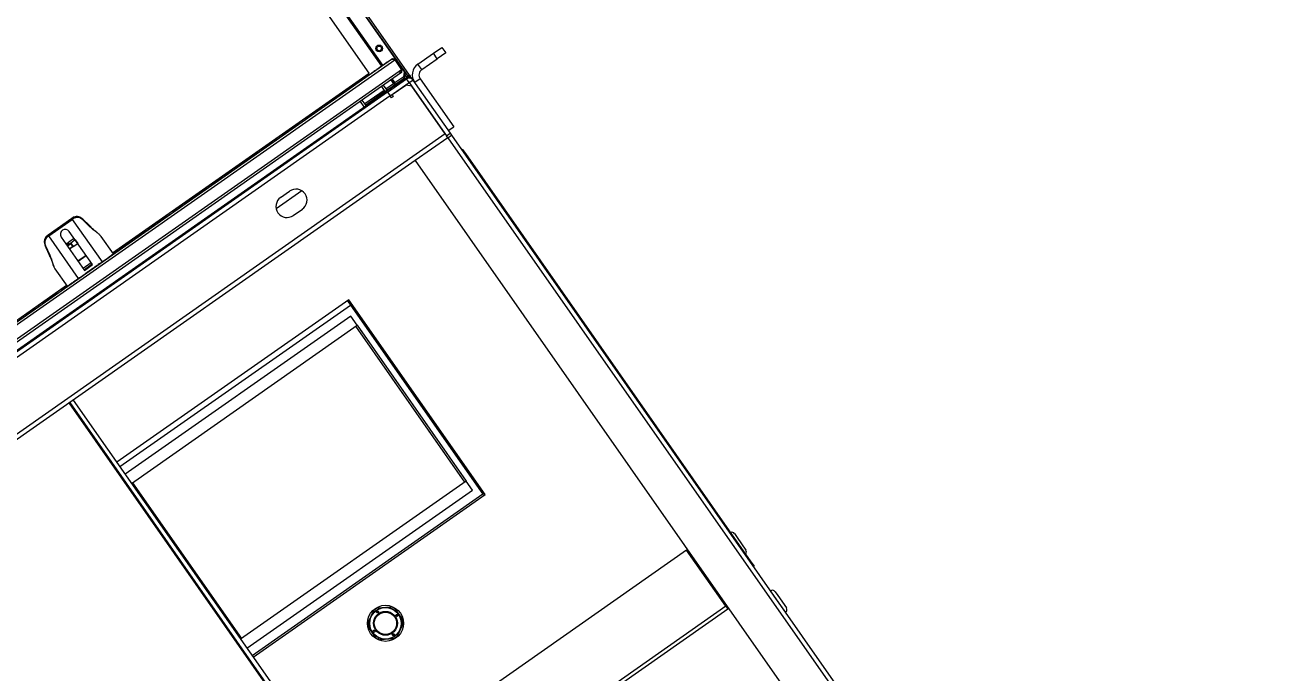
# Model space of a CAD drawing. Header units: millimetres. Extents: x 152904052 to 153933663, y 538271515 to 539240469.
# Drawn here: x 153459268 to 153460393, y 538574947 to 538575533 of the extents above; entities that cross this region are included whole.
import ezdxf

# ---------------------------------------------------------------- set-up
doc = ezdxf.new("R2010")
doc.units = ezdxf.units.MM
doc.layers.add('POWR', color=5, linetype='Continuous')

msp = doc.modelspace()

# ---------------------------------------------------------------- linework, layer by layer
at = {"layer": 'POWR', "color": 7}
for p, q in [((153459614.7, 538575486.9), (153459462.5, 538575704.2)), ((153459616, 538575487.8), (153459463.8, 538575705.1)), ((153459452.3, 538575693.3), (153459590.5, 538575495.9)), ((153459453.3, 538575694.1), (153459591.6, 538575496.6)), ((153459591.7, 538575496.7), (153459453.4, 538575694.2)), ((153459465.5, 538575699), (153459611.5, 538575490.6)), ((153459579.4, 538575489.5), (153459453.6, 538575669.3)), ((153459637.6, 538575507.6), (153459645.3, 538575512.9)), ((153459645.3, 538575512.9), (153459648.7, 538575508)), ((153458706.4, 538574874.2), (153459602.6, 538575501.7)), ((153458707, 538574877.1), (153459599.7, 538575502.2)), ((153459595.6, 538575499.5), (153459595.7, 538575499.4)), ((153459602.6, 538575501.7), (153459608.8, 538575492.7)), ((153459623.6, 538575497.8), (153459637.6, 538575507.6)), ((153459627.1, 538575492.8), (153459623.6, 538575497.8)), ((153459627.1, 538575492.8), (153459641.1, 538575502.6)), ((153459641.1, 538575502.6), (153459637.6, 538575507.6)), ((153459648.7, 538575508), (153459641.1, 538575502.6)), ((153459606.6, 538575491.2), (153458714.9, 538574866.8)), ((153459607.8, 538575489.5), (153458716.1, 538574865.1)), ((153459347.3, 538575327), (153459579.4, 538575489.5)), ((153459588.5, 538575494.5), (153459588.5, 538575494.4)), ((153459590.7, 538575496), (153459590.8, 538575496)), ((153459610.7, 538575486.4), (153459602.8, 538575480.8)), ((153459608.8, 538575492.7), (153459606.6, 538575491.2)), ((153459606.6, 538575491.2), (153459607.8, 538575489.5)), ((153459606.7, 538575491.2), (153459607.8, 538575489.6)), ((153459608.3, 538575489.9), (153459607.2, 538575491.6)), ((153459608.3, 538575489.9), (153459607.8, 538575489.6)), ((153459607.8, 538575489.6), (153459607.8, 538575489.5)), ((153459610.7, 538575486.4), (153459611.5, 538575490.6)), ((153459612.2, 538575489.5), (153459611.5, 538575490.6)), ((153459611.5, 538575485.3), (153459612.2, 538575489.5)), ((153459613.4, 538575485.9), (153459611.9, 538575488)), ((153459611.9, 538575484.9), (153459616, 538575487.8)), ((153459616.7, 538575486.8), (153459613.3, 538575484.4)), ((153459616, 538575487.8), (153459616.7, 538575486.8)), ((153459618, 538575484.9), (153459616.7, 538575486.8)), ((153459566.3, 538575478.9), (153459566.4, 538575478.9)), ((153459568.6, 538575480.5), (153459568.6, 538575480.4)), ((153459572.7, 538575483.4), (153459572.7, 538575483.3)), ((153459590.5, 538575477.5), (153459593.7, 538575473)), ((153459611.9, 538575484.9), (153459591.4, 538575470.6)), ((153459592.2, 538575478.6), (153459595.3, 538575474.1)), ((153459601.6, 538575480), (153459594.6, 538575475.1)), ((153459595.4, 538575474.1), (153459608.9, 538575483.5)), ((153459596.2, 538575472.4), (153459613.3, 538575484.4)), ((153459598.5, 538575469.2), (153459615.6, 538575481.2)), ((153459599.2, 538575483.5), (153459601.6, 538575480)), ((153459600.2, 538575484.3), (153459602.7, 538575480.8)), ((153459600.2, 538575470.2), (153459612.5, 538575478.8)), ((153459602.8, 538575480.8), (153459600.3, 538575484.3)), ((153459601.6, 538575480), (153459602.7, 538575480.8)), ((153459602.7, 538575480.7), (153459601.6, 538575480)), ((153459602.7, 538575480.8), (153459601.7, 538575480.1)), ((153459602.7, 538575480.8), (153459602.8, 538575480.8)), ((153459602.7, 538575480.7), (153459603.4, 538575479.7)), ((153459608.9, 538575483.5), (153459611.5, 538575485.3)), ((153459608.9, 538575483.5), (153459609.2, 538575483)), ((153459612.6, 538575483.9), (153459611.9, 538575484.9)), ((153459618.1, 538575477.8), (153459612.5, 538575478.8)), ((153459615.6, 538575481.2), (153459613.3, 538575484.4)), ((153459614.1, 538575484.9), (153459614, 538575484.9)), ((153459615.4, 538575485.8), (153459614.1, 538575484.9)), ((153459615.1, 538575485.4), (153459614.5, 538575485)), ((153459615.1, 538575485.4), (153459615.5, 538575485.7)), ((153459615.2, 538575485.2), (153459615.1, 538575485.4)), ((153459615.5, 538575485.7), (153459615.4, 538575485.9)), ((153459615.7, 538575481.1), (153459619, 538575483.4)), ((153459615.7, 538575481.1), (153459649.5, 538575432.9)), ((153459617.6, 538575484.7), (153459618, 538575484.9)), ((153459618, 538575484.9), (153459619, 538575483.4)), ((153459648.3, 538575434.6), (153459618.1, 538575477.8)), ((153459619, 538575483.4), (153459652.8, 538575435.2)), ((153459625.6, 538575484.5), (153459620.7, 538575481.1)), ((153459625.6, 538575484.5), (153459656, 538575441.1)), ((153459596.2, 538575472.4), (153457835, 538574239.3)), ((153459598.5, 538575469.1), (153457837.4, 538574235.9)), ((153458741.5, 538574875.5), (153459591.4, 538575470.6)), ((153459547.6, 538575465.9), (153459547.7, 538575465.8)), ((153459548.7, 538575466.6), (153459548.8, 538575466.5)), ((153459549.8, 538575467.3), (153459549.8, 538575467.3)), ((153459552.3, 538575469.1), (153459552.3, 538575469)), ((153459575, 538575459.1), (153459571.5, 538575464.1)), ((153459576.7, 538575460.2), (153459573.1, 538575465.3)), ((153459593, 538575474), (153459575.6, 538575461.8)), ((153459593.7, 538575472.9), (153459576.3, 538575460.7)), ((153459591.4, 538575470.6), (153459592.1, 538575469.6)), ((153459593.7, 538575473), (153459595.3, 538575474.1)), ((153459595.4, 538575474.1), (153459595.8, 538575473.6)), ((153459596.2, 538575472.4), (153459598.5, 538575469.2)), ((153459598.5, 538575469.2), (153459598.5, 538575469.1)), ((153459599.7, 538575467.4), (153459598.5, 538575469.1)), ((153459601.3, 538575468.6), (153459599.7, 538575467.4)), ((153459600.2, 538575470.2), (153459601.3, 538575468.6)), ((153459531.4, 538575454.5), (153459531.4, 538575454.4)), ((153459536.1, 538575457.8), (153459536.1, 538575457.7)), ((153459541.6, 538575461.6), (153459541.6, 538575461.5)), ((153459513, 538575441.6), (153459513.1, 538575441.5)), ((153459516.1, 538575443.8), (153459516.1, 538575443.7)), ((153459521.7, 538575447.7), (153459521.7, 538575447.6)), ((153459523.7, 538575449.1), (153459523.8, 538575449)), ((153459648.3, 538575434.6), (153457852.7, 538574177.3)), ((153459504.8, 538575435.9), (153459504.9, 538575435.8)), ((153459507.9, 538575438), (153459507.9, 538575437.9)), ((153459508.6, 538575438.6), (153459508.2, 538575438.3)), ((153459508.9, 538575438.8), (153459509, 538575438.7)), ((153459510, 538575439.5), (153459510, 538575439.4)), ((153459650.6, 538575431.2), (153459621.2, 538575410.6)), ((153459649.5, 538575432.9), (153459652.8, 538575435.2)), ((153459650.7, 538575431.2), (153459649.5, 538575432.9)), ((153459650.6, 538575431.2), (153459653.9, 538575433.5)), ((153459650.6, 538575431.2), (153460120.9, 538574759.5)), ((153459651.1, 538575437.6), (153459656, 538575441.1)), ((153459652.8, 538575435.2), (153459653.9, 538575433.5)), ((153459653.9, 538575433.5), (153460124.3, 538574761.8)), ((153459481.7, 538575419.7), (153459481.8, 538575419.6)), ((153459484.8, 538575421.8), (153459484.8, 538575421.8)), ((153459486.6, 538575423.1), (153459486.6, 538575423)), ((153459488.9, 538575424.7), (153459488.9, 538575424.6)), ((153459493, 538575427.6), (153459493, 538575427.5)), ((153459663.1, 538575420.5), (153459663.6, 538575420.9)), ((153459663.6, 538575420.9), (153459666.5, 538575416.8)), ((153459621.2, 538575410.6), (153458772, 538574816)), ((153459465, 538575408), (153459465.1, 538575407.9)), ((153459469.1, 538575410.9), (153459469.2, 538575410.8)), ((153459469.7, 538575411.3), (153459469.4, 538575411.1)), ((153459479.3, 538575418), (153459478, 538575417.1)), ((153459478, 538575417.1), (153459478, 538575417)), ((153459479.3, 538575418), (153459479.3, 538575417.9)), ((153459621.2, 538575410.6), (153460091.5, 538574738.9)), ((153459666.5, 538575416.8), (153459665.9, 538575416.4)), ((153459666.5, 538575416.8), (153459925, 538575047.7)), ((153459448.9, 538575396.7), (153459449, 538575396.7)), ((153459450, 538575397.5), (153459450, 538575397.4)), ((153459453, 538575399.6), (153459453.1, 538575399.5)), ((153459454.5, 538575400.7), (153459454.6, 538575400.6)), ((153459456.1, 538575401.7), (153459456.1, 538575401.7)), ((153459456.9, 538575402.3), (153459456.2, 538575401.8)), ((153459456.9, 538575402.3), (153459457, 538575402.3)), ((153459457.3, 538575402.6), (153459457.4, 538575402.5)), ((153459460.4, 538575404.8), (153459459.1, 538575403.9)), ((153459459.1, 538575403.9), (153459459.2, 538575403.8)), ((153459460.4, 538575404.8), (153459460.5, 538575404.7)), ((153459462.3, 538575406.1), (153459460.7, 538575405)), ((153459460.7, 538575405), (153459460.7, 538575404.9)), ((153459462, 538575405.9), (153459462.1, 538575405.8)), ((153459433.5, 538575385.9), (153459433.5, 538575385.8)), ((153459436.5, 538575388.1), (153459436.6, 538575388)), ((153459436.8, 538575388.3), (153459441.6, 538575391.6)), ((153459441.8, 538575391.7), (153459441.8, 538575391.7)), ((153459443.3, 538575392.8), (153459443.4, 538575392.7)), ((153459444.8, 538575393.9), (153459444.9, 538575393.8)), ((153459447.9, 538575396), (153459447.9, 538575395.9)), ((153459416.3, 538575373.9), (153459422.1, 538575377.9)), ((153459422.2, 538575378), (153459422.3, 538575378)), ((153459425.3, 538575380.2), (153459425.3, 538575380.1)), ((153459428.3, 538575382.3), (153459428.4, 538575382.2)), ((153459429.4, 538575383.1), (153459429.4, 538575383)), ((153459518.5, 538575383.2), (153459495.3, 538575366.9)), ((153459499.3, 538575377.2), (153459507.5, 538575382.9)), ((153459396.9, 538575360.3), (153459401.7, 538575363.7)), ((153459404, 538575365.3), (153459404, 538575365.2)), ((153459404.9, 538575365.9), (153459405, 538575365.8)), ((153459409, 538575368.8), (153459409.1, 538575368.7)), ((153459416.1, 538575373.8), (153459416.2, 538575373.7)), ((153459510.8, 538575360.8), (153459519, 538575366.5)), ((153459310.3, 538575358.1), (153459289, 538575343.2)), ((153459289.5, 538575342.4), (153459310.8, 538575357.3)), ((153459312, 538575359.3), (153459310.3, 538575358.1)), ((153459310.3, 538575358.1), (153459310.8, 538575357.3)), ((153459312.7, 538575358.6), (153459310.8, 538575357.3)), ((153459310.8, 538575357.3), (153459337.7, 538575318.9)), ((153459326.8, 538575350.6), (153459320.2, 538575357)), ((153459326.9, 538575350.9), (153459320.4, 538575357.4)), ((153459321.8, 538575356.1), (153459321.2, 538575356.6)), ((153459324.7, 538575353.4), (153459321.8, 538575356.1)), ((153459328, 538575350.2), (153459324.7, 538575353.4)), ((153459386.1, 538575352.8), (153459386.2, 538575352.7)), ((153459387.4, 538575353.6), (153459387.4, 538575353.6)), ((153459388.4, 538575354.4), (153459388.5, 538575354.3)), ((153459389.5, 538575355.1), (153459389.5, 538575355)), ((153459390.7, 538575356), (153459390.8, 538575355.9)), ((153459396.7, 538575360.2), (153459396.8, 538575360.1)), ((153459289, 538575343.2), (153459287.3, 538575342)), ((153459289.5, 538575342.4), (153459287.7, 538575341.1)), ((153459289, 538575343.2), (153459289.5, 538575342.4)), ((153459316.4, 538575304), (153459289.5, 538575342.4)), ((153459300.7, 538575341.3), (153459321.7, 538575311.2)), ((153459329.1, 538575316.4), (153459308.1, 538575346.4)), ((153459335.6, 538575343.2), (153459336.7, 538575342.1)), ((153459348, 538575326.1), (153459336.8, 538575341.9)), ((153459368.5, 538575340.4), (153459368.6, 538575340.3)), ((153459368.7, 538575340.5), (153459368.7, 538575340.5)), ((153459369.7, 538575341.3), (153459368.9, 538575340.7)), ((153459372.8, 538575343.4), (153459372.8, 538575343.3)), ((153459375.8, 538575345.5), (153459375.9, 538575345.5)), ((153459376.9, 538575346.3), (153459376.9, 538575346.2)), ((153459377, 538575346.4), (153459382.3, 538575350.1)), ((153459382.5, 538575350.2), (153459382.5, 538575350.1)), ((153459286.2, 538575333.4), (153459290.1, 538575325.1)), ((153459286.6, 538575333.5), (153459290.4, 538575325.1)), ((153459286.7, 538575332.3), (153459286.9, 538575331.7)), ((153459286.9, 538575331.7), (153459288.5, 538575328)), ((153459307.6, 538575335.8), (153459305.5, 538575334.4)), ((153459305.8, 538575334), (153459307.4, 538575335.2)), ((153459305.8, 538575333.9), (153459307.5, 538575335.1)), ((153459306.2, 538575333.4), (153459309.3, 538575335.6)), ((153459309.4, 538575335.1), (153459306.5, 538575333)), ((153459307.5, 538575335.1), (153459307.4, 538575335.2)), ((153459307.6, 538575335.7), (153459307.6, 538575335.8)), ((153459308, 538575330.8), (153459311, 538575332.9)), ((153459311.4, 538575332.6), (153459308.3, 538575330.4)), ((153459313.5, 538575338.7), (153459309.4, 538575335.8)), ((153459309.4, 538575335.8), (153459311.6, 538575332.7)), ((153459309.4, 538575335.1), (153459311, 538575332.9)), ((153459311.4, 538575332.6), (153459311.6, 538575332.7)), ((153459311.6, 538575332.7), (153459315.7, 538575335.5)), ((153459313.5, 538575338.7), (153459315.7, 538575335.5)), ((153459315.7, 538575335.5), (153459315.7, 538575335.6)), ((153459352.2, 538575329), (153459352.2, 538575328.9)), ((153459353.9, 538575330.2), (153459354, 538575330.1)), ((153459357.1, 538575332.5), (153459361.4, 538575335.4)), ((153459361.5, 538575335.5), (153459361.6, 538575335.5)), ((153459364.6, 538575337.7), (153459364.6, 538575337.6)), ((153459366.4, 538575338.9), (153459366.4, 538575338.9)), ((153459367.4, 538575339.7), (153459367.5, 538575339.6)), ((153459288.5, 538575328), (153459290.4, 538575323.8)), ((153459315.8, 538575319.7), (153459323.2, 538575324.9)), ((153459323.4, 538575324.5), (153459316.1, 538575319.3)), ((153459328, 538575317.9), (153459320.6, 538575312.8)), ((153459336.9, 538575318.3), (153459337, 538575318.2)), ((153459337, 538575318.4), (153459342.6, 538575322.3)), ((153459345.7, 538575324.5), (153459345.8, 538575324.4)), ((153459347.6, 538575325.8), (153459347.7, 538575325.7)), ((153459349.9, 538575327.4), (153459350, 538575327.3)), ((153459295.1, 538575312.7), (153459306.2, 538575296.8)), ((153459317.3, 538575304.6), (153459322.5, 538575308.2)), ((153459328.9, 538575316.7), (153459321.5, 538575311.5)), ((153459321.7, 538575311.2), (153459329.1, 538575316.4)), ((153459322.6, 538575308.3), (153459322.7, 538575308.2)), ((153459327.5, 538575311.7), (153459327.5, 538575311.6)), ((153459329.8, 538575313.3), (153459329.8, 538575313.2)), ((153459332, 538575314.9), (153459332.1, 538575314.8)), ((153459333.9, 538575316.2), (153459333.9, 538575316.1)), ((153459243.8, 538575254.5), (153459305.5, 538575297.7)), ((153459304, 538575295.3), (153459304.1, 538575295.2)), ((153459305.1, 538575296), (153459305.2, 538575296)), ((153459306.1, 538575296.7), (153459306.1, 538575296.6)), ((153459307.8, 538575297.9), (153459307.8, 538575297.8)), ((153459310.1, 538575299.5), (153459310.1, 538575299.4)), ((153459312.3, 538575301.1), (153459312.4, 538575301)), ((153459314, 538575302.3), (153459314.1, 538575302.2)), ((153459315, 538575303), (153459315, 538575302.9)), ((153459289.1, 538575284.8), (153459289.2, 538575284.8)), ((153459290.2, 538575285.6), (153459290.2, 538575285.5)), ((153459291.2, 538575286.3), (153459291.3, 538575286.2)), ((153459292.4, 538575287.2), (153459292.5, 538575287.1)), ((153459294.1, 538575288.4), (153459294.2, 538575288.3)), ((153459295.1, 538575289), (153459295.2, 538575289)), ((153459296.2, 538575289.8), (153459296.3, 538575289.7)), ((153459300.6, 538575292.9), (153459302.6, 538575294.3)), ((153459300.6, 538575292.9), (153459300.6, 538575292.8)), ((153459302.9, 538575294.5), (153459303, 538575294.4)), ((153459561, 538575284.6), (153459351.1, 538575137.7)), ((153459684.3, 538575108.5), (153459561, 538575284.6)), ((153459277.4, 538575276.7), (153459277.5, 538575276.6)), ((153459284.1, 538575281.3), (153459284.2, 538575281.3)), ((153459285.2, 538575282.1), (153459285.3, 538575282)), ((153459353.9, 538575133.7), (153459562.6, 538575279.8)), ((153459559.8, 538575283.8), (153459562.6, 538575279.8)), ((153459563.7, 538575280.6), (153459562.6, 538575279.8)), ((153459562.6, 538575279.8), (153459682.3, 538575108.8)), ((153459270.3, 538575271.7), (153459270.3, 538575271.6)), ((153459562.9, 538575269.8), (153459358.7, 538575126.8)), ((153459364.5, 538575118.6), (153459568.6, 538575261.6)), ((153459568.6, 538575261.6), (153459562.9, 538575269.8)), ((153459568.6, 538575261.6), (153459667.3, 538575120.7)), ((153459666, 538575119.8), (153459567.3, 538575260.7)), ((153459311.7, 538575193.9), (153459558.2, 538574842)), ((153459554.5, 538574839.4), (153459308.1, 538575191.3)), ((153459308.5, 538575191.6), (153459554.9, 538574839.7)), ((153459365.2, 538575119.1), (153459463.8, 538574978.2)), ((153459667.3, 538575120.7), (153459463.1, 538574977.8)), ((153459673, 538575112.5), (153459667.3, 538575120.7)), ((153459468.8, 538574969.6), (153459673, 538575112.5)), ((153459682.3, 538575108.8), (153459473.7, 538574962.7)), ((153459474.5, 538574961.5), (153459684.3, 538575108.5)), ((153459683.5, 538575109.6), (153459682.3, 538575108.8)), ((153459683.1, 538575107.7), (153459682.3, 538575108.8)), ((153459910.1, 538575073.1), (153459912.5, 538575069.6)), ((153459912.5, 538575069.6), (153459920.4, 538575058.3)), ((153459866.8, 538575058.1), (153459022.2, 538574466.8)), ((153459866.8, 538575058.1), (153459867.6, 538575058.7)), ((153459902.3, 538575007.4), (153459866.8, 538575058.1)), ((153459924.4, 538575047.3), (153459925, 538575047.7)), ((153459925, 538575047.7), (153459927.8, 538575043.6)), ((153459927.8, 538575043.6), (153459927.3, 538575043.2)), ((153459927.3, 538575043.2), (153459927.8, 538575043.6)), ((153459927.8, 538575043.6), (153459927.8, 538575043.6)), ((153459942.6, 538575021.4), (153459942.6, 538575021.3)), ((153459945.9, 538575016.7), (153459942.6, 538575021.4)), ((153459956.4, 538575001.7), (153459945.9, 538575016.7)), ((153459946.8, 538575020.6), (153459949.2, 538575017.1)), ((153459949.2, 538575017.1), (153459957.1, 538575005.9)), ((153459902.3, 538575007.4), (153459057.7, 538574416.1)), ((153459904, 538575004.9), (153459059.5, 538574413.5)), ((153459578.5, 538574992.8), (153459583.7, 538575003.6)), ((153459587.1, 538575006), (153459599, 538575006.9)), ((153459602.7, 538575005.2), (153459609.5, 538574995.3)), ((153459903.1, 538575008), (153459902.3, 538575007.4)), ((153459903.1, 538575007.9), (153459902.3, 538575007.3)), ((153459902.3, 538575007.4), (153459904, 538575004.9)), ((153459904.9, 538575005.4), (153459904, 538575004.9)), ((153459956.3, 538575001.7), (153459956.4, 538575001.7)), ((153459585.6, 538574978.9), (153459578.9, 538574988.7)), ((153459609.8, 538574991.2), (153459604.7, 538574980.4)), ((153459601.3, 538574978), (153459589.4, 538574977.1))]:
    msp.add_line(p, q, dxfattribs=at)
at = {"layer": 'POWR', "color": 7, "flags": 128}
for points in [[(153459593.7, 538575473), (153459593.9, 538575472.7), (153459594.2, 538575472.5)], [(153459320.2, 538575357), (153459320.3, 538575357.2), (153459320.4, 538575357.3), (153459320.4, 538575357.4), (153459320.4, 538575357.4)], [(153459324.5, 538575353.3), (153459324.6, 538575353.4), (153459324.7, 538575353.4), (153459324.7, 538575353.4)], [(153459328, 538575350.2), (153459327.9, 538575350.2), (153459327.8, 538575350.2), (153459327.7, 538575350.1)], [(153459286.2, 538575333.4), (153459286.2, 538575333.4), (153459286.2, 538575333.4), (153459286.4, 538575333.4), (153459286.6, 538575333.5)], [(153459288.5, 538575328), (153459288.5, 538575328), (153459288.5, 538575328.1), (153459288.6, 538575328.2)], [(153459290.4, 538575323.8), (153459290.4, 538575323.9), (153459290.4, 538575324), (153459290.5, 538575324.1)]]:
    msp.add_lwpolyline(points, dxfattribs=at)
at = {"layer": 'POWR', "color": 7}
for centre, radius in [((153459588.5, 538575512), 3), ((153459588.5, 538575512), 2.1), ((153459594.2, 538574992), 16.3), ((153459594.2, 538574992), 14.5), ((153459594.2, 538574992), 14.2), ((153459594.2, 538574992), 10.8), ((153459594.2, 538574992), 10.1)]:
    msp.add_circle(centre, radius, dxfattribs=at)
for centre, radius, start, end in [((153459600.9, 538575500.4), 2.1, 35, 125), ((153459630.5, 538575487.9), 12, 125, 215), ((153459607.2, 538575491.6), 2, 305, 35), ((153459630.5, 538575487.9), 6, 125, 215), ((153459615.7, 538575481.1), 4.1, 35, 125), ((153459616.3, 538575483.7), 2.1, 35, 125), ((153459615.7, 538575481.1), 0.1, 35, 125), ((153459595.4, 538575474.2), 0.1, 215, 305), ((153459505.1, 538575369), 10, 125, 305), ((153459513.2, 538575374.7), 10, 305, 125), ((153459312.5, 538575358.5), 1, 108.7393, 125), ((153459311.3, 538575357.9), 1.54, 25.9671, 64.48), ((153459287.8, 538575341.2), 1, 125, 141.2293), ((153459288.8, 538575342.2), 1.54, 185.5199, 224.0329), ((153459304.4, 538575343.9), 4.5, 35, 215), ((153459366.7, 538575254.8), 101, 122.4464, 127.5536), ((153459326.6, 538575350.9), 0.324, 307.8124, 0.518), ((153459313.4, 538575334.2), 6.04, 165.1115, 171.1507), ((153459313.5, 538575334.2), 6.04, 165.14, 171.1799), ((153459325.5, 538575326.8), 18.5, 150.6566, 151.4769), ((153459290.2, 538575325.4), 0.323, 249.3924, 302.2319), ((153459907.6, 538575071.3), 3, 35, 112.291), ((153459917.9, 538575056.6), 3, 317.709, 35), ((153459944.3, 538575018.9), 3, 35, 125), ((153459594.2, 538574992), 15.7, 117.0092, 132.1895), ((153459594.2, 538574992), 15.7, 57.0092, 72.1895), ((153459954.6, 538575004.2), 3, 305, 35), ((153459594.2, 538574992), 15.7, 177.0092, 192.1895), ((153459594.2, 538574992), 15.7, 357.0092, 12.1895), ((153459594.2, 538574992), 15.7, 297.0092, 312.1895), ((153459594.2, 538574992), 15.7, 237.0092, 252.1895)]:
    msp.add_arc(centre, radius, start, end, dxfattribs=at)
for points, knots in [([(153459595.6, 538575499.5), (153459595.6, 538575499.4), (153459595.5, 538575499.4), (153459595.1, 538575499.1), (153459594.4, 538575498.6), (153459593.5, 538575498), (153459592.4, 538575497.2), (153459591.6, 538575496.6), (153459591.1, 538575496.3), (153459591, 538575496.2)], [0, 0, 0, 0, 0.198163, 0.364733, 0.510871, 0.650835, 0.799277, 0.967754, 1, 1, 1, 1]), ([(153459585.9, 538575492.7), (153459585.4, 538575492.3), (153459584.3, 538575491.5), (153459582.9, 538575490.5), (153459581.6, 538575489.7), (153459581.4, 538575489.5), (153459581.3, 538575489.4)], [0, 0, 0, 0, 0.195271, 0.450521, 0.738591, 1, 1, 1, 1]), ([(153459588.5, 538575494.5), (153459588, 538575494.1), (153459587.1, 538575493.5), (153459586.5, 538575493), (153459586.2, 538575492.9), (153459586.2, 538575492.9), (153459586.2, 538575492.9)], [0, 0, 0, 0, 0.395312, 0.794296, 0.975528, 1, 1, 1, 1]), ([(153459590.7, 538575496), (153459590.7, 538575496), (153459590.7, 538575496), (153459590.6, 538575495.9), (153459590.4, 538575495.8), (153459590.1, 538575495.6), (153459589.7, 538575495.3), (153459589.3, 538575495.1), (153459588.9, 538575494.7), (153459588.6, 538575494.6), (153459588.5, 538575494.5)], [0, 0, 0, 0, 0.142267, 0.262446, 0.36816, 0.4692, 0.575829, 0.696408, 0.836596, 1, 1, 1, 1]), ([(153459564.2, 538575477.5), (153459564, 538575477.3), (153459563, 538575476.6), (153459562.1, 538575476), (153459561.4, 538575475.5), (153459561.5, 538575475.6), (153459561.5, 538575475.6)], [0, 0, 0, 0, 0.1409196, 0.5972503, 0.9173053, 1, 1, 1, 1]), ([(153459566, 538575478.7), (153459565.9, 538575478.7), (153459565.4, 538575478.3), (153459564.9, 538575477.9), (153459564.5, 538575477.6), (153459564.5, 538575477.7), (153459564.5, 538575477.7)], [0, 0, 0, 0, 0.125614, 0.598012, 0.928711, 1, 1, 1, 1]), ([(153459568.6, 538575480.5), (153459568.2, 538575480.3), (153459567.5, 538575479.8), (153459566.9, 538575479.3), (153459566.4, 538575479), (153459566.3, 538575479), (153459566.3, 538575478.9)], [0, 0, 0, 0, 0.2804326, 0.5725311, 0.7949866, 1, 1, 1, 1]), ([(153459570.9, 538575482.1), (153459570.8, 538575482.1), (153459570.8, 538575482.1), (153459570.7, 538575482), (153459570.5, 538575481.9), (153459570.2, 538575481.6), (153459569.7, 538575481.3), (153459569.1, 538575480.9), (153459568.8, 538575480.7), (153459568.6, 538575480.5)], [0, 0, 0, 0, 0.14279, 0.266012, 0.376154, 0.481211, 0.627493, 0.79667, 1, 1, 1, 1]), ([(153459572.7, 538575483.4), (153459572.7, 538575483.4), (153459572.6, 538575483.4), (153459572.4, 538575483.2), (153459572, 538575482.9), (153459571.6, 538575482.6), (153459571.3, 538575482.4), (153459571.1, 538575482.3)], [0, 0, 0, 0, 0.2642788, 0.4919678, 0.6953045, 0.8893466, 1, 1, 1, 1]), ([(153459575.7, 538575485.5), (153459575.7, 538575485.5), (153459575.7, 538575485.5), (153459575.2, 538575485.2), (153459574.6, 538575484.7), (153459573.8, 538575484.2), (153459573.2, 538575483.8), (153459573, 538575483.6)], [0, 0, 0, 0, 0.261269, 0.485741, 0.685909, 0.877091, 1, 1, 1, 1]), ([(153459544.8, 538575463.9), (153459544.8, 538575463.9), (153459544.1, 538575463.4), (153459543.1, 538575462.7), (153459541.8, 538575461.8), (153459541.6, 538575461.7), (153459541.6, 538575461.6)], [0, 0, 0, 0, 0.0193487, 0.3223637, 0.6710767, 1, 1, 1, 1]), ([(153459547.4, 538575465.7), (153459547.3, 538575465.6), (153459546.7, 538575465.2), (153459546, 538575464.7), (153459545.3, 538575464.2), (153459545.2, 538575464.1), (153459545.1, 538575464.1)], [0, 0, 0, 0, 0.0473708, 0.4293041, 0.7233775, 1, 1, 1, 1]), ([(153459548.7, 538575466.6), (153459548.5, 538575466.5), (153459548.2, 538575466.3), (153459547.9, 538575466), (153459547.7, 538575465.9), (153459547.7, 538575465.9), (153459547.6, 538575465.9)], [0, 0, 0, 0, 0.2778, 0.567517, 0.790602, 1, 1, 1, 1]), ([(153459549.8, 538575467.3), (153459549.7, 538575467.3), (153459549.7, 538575467.3), (153459549.7, 538575467.3), (153459549.6, 538575467.2), (153459549.4, 538575467.1), (153459549.2, 538575467), (153459549, 538575466.8), (153459548.8, 538575466.7), (153459548.7, 538575466.6)], [0, 0, 0, 0, 0.14249, 0.268012, 0.381964, 0.490735, 0.639072, 0.805077, 1, 1, 1, 1]), ([(153459552.3, 538575469.1), (153459552.3, 538575469.1), (153459552.2, 538575469.1), (153459552, 538575468.9), (153459551.7, 538575468.7), (153459551.2, 538575468.3), (153459550.6, 538575467.9), (153459550.1, 538575467.6), (153459550, 538575467.5)], [0, 0, 0, 0, 0.191942, 0.360705, 0.513772, 0.659957, 0.859685, 1, 1, 1, 1]), ([(153459555.8, 538575471.6), (153459555.8, 538575471.6), (153459555.8, 538575471.6), (153459555.3, 538575471.3), (153459554.7, 538575470.8), (153459553.7, 538575470.1), (153459553, 538575469.6), (153459552.6, 538575469.3)], [0, 0, 0, 0, 0.233353, 0.437861, 0.623014, 0.799953, 1, 1, 1, 1]), ([(153459531.4, 538575454.5), (153459530.6, 538575454), (153459529.2, 538575452.9), (153459527.8, 538575451.9), (153459526.8, 538575451.3), (153459526.7, 538575451.2), (153459526.6, 538575451.2)], [0, 0, 0, 0, 0.276587, 0.563675, 0.786644, 1, 1, 1, 1]), ([(153459536.1, 538575457.8), (153459536, 538575457.7), (153459536, 538575457.7), (153459535.3, 538575457.3), (153459534.4, 538575456.6), (153459533.4, 538575455.9), (153459532.4, 538575455.2), (153459531.7, 538575454.7), (153459531.4, 538575454.5)], [0, 0, 0, 0, 0.205878, 0.382776, 0.548451, 0.683566, 0.831821, 1, 1, 1, 1]), ([(153459513, 538575441.6), (153459513, 538575441.6), (153459512.9, 538575441.6), (153459512.4, 538575441.2), (153459511.5, 538575440.6), (153459510.7, 538575440), (153459510.3, 538575439.7), (153459510.3, 538575439.7)], [0, 0, 0, 0, 0.264183, 0.497383, 0.717279, 0.984135, 1, 1, 1, 1]), ([(153459516.1, 538575443.8), (153459516, 538575443.7), (153459515.9, 538575443.6), (153459514.9, 538575443), (153459514, 538575442.3), (153459513.4, 538575441.9), (153459513.3, 538575441.8)], [0, 0, 0, 0, 0.3575979, 0.6723745, 0.9692397, 1, 1, 1, 1]), ([(153459523.4, 538575448.9), (153459523.4, 538575448.9), (153459522.8, 538575448.4), (153459522, 538575447.9), (153459521.8, 538575447.7), (153459521.7, 538575447.7)], [0, 0, 0, 0, 0.037294, 0.528122, 1, 1, 1, 1]), ([(153459526.4, 538575451), (153459525.8, 538575450.6), (153459524.8, 538575449.9), (153459523.9, 538575449.3), (153459523.8, 538575449.2), (153459523.7, 538575449.1)], [0, 0, 0, 0, 0.376407, 0.694585, 1, 1, 1, 1]), ([(153459504.5, 538575435.7), (153459504.1, 538575435.4), (153459503.1, 538575434.7), (153459502.1, 538575433.9), (153459501.9, 538575433.8), (153459501.8, 538575433.7)], [0, 0, 0, 0, 0.239742, 0.623865, 1, 1, 1, 1]), ([(153459507.6, 538575437.8), (153459507.4, 538575437.7), (153459506.7, 538575437.2), (153459505.8, 538575436.6), (153459505, 538575436), (153459504.9, 538575435.9), (153459504.8, 538575435.9)], [0, 0, 0, 0, 0.083821, 0.442782, 0.724634, 1, 1, 1, 1]), ([(153459508.9, 538575438.8), (153459508.8, 538575438.6), (153459508.4, 538575438.4), (153459508.1, 538575438.2), (153459507.9, 538575438), (153459507.9, 538575438), (153459507.9, 538575438)], [0, 0, 0, 0, 0.274541, 0.558919, 0.782286, 1, 1, 1, 1]), ([(153459510, 538575439.5), (153459510, 538575439.5), (153459510, 538575439.5), (153459509.8, 538575439.4), (153459509.6, 538575439.2), (153459509.3, 538575439), (153459509, 538575438.8), (153459508.9, 538575438.8)], [0, 0, 0, 0, 0.205056, 0.386573, 0.557737, 0.76489, 1, 1, 1, 1]), ([(153459484.5, 538575421.6), (153459484.1, 538575421.4), (153459483.1, 538575420.7), (153459482, 538575419.9), (153459481.8, 538575419.8), (153459481.7, 538575419.7)], [0, 0, 0, 0, 0.236609, 0.618795, 1, 1, 1, 1]), ([(153459486.3, 538575422.9), (153459486.1, 538575422.8), (153459485.5, 538575422.4), (153459484.9, 538575421.9), (153459484.8, 538575421.9), (153459484.8, 538575421.8)], [0, 0, 0, 0, 0.213568, 0.607724, 1, 1, 1, 1]), ([(153459488.9, 538575424.7), (153459488.5, 538575424.5), (153459487.8, 538575424), (153459487.1, 538575423.5), (153459486.7, 538575423.2), (153459486.6, 538575423.1), (153459486.6, 538575423.1)], [0, 0, 0, 0, 0.274116, 0.555562, 0.778491, 1, 1, 1, 1]), ([(153459491.1, 538575426.3), (153459491.1, 538575426.3), (153459491.1, 538575426.3), (153459490.8, 538575426), (153459490.3, 538575425.7), (153459489.6, 538575425.2), (153459489.1, 538575424.9), (153459488.9, 538575424.7)], [0, 0, 0, 0, 0.203577, 0.387406, 0.562013, 0.770387, 1, 1, 1, 1]), ([(153459493, 538575427.6), (153459492.9, 538575427.6), (153459492.9, 538575427.5), (153459492.3, 538575427.1), (153459491.8, 538575426.8), (153459491.4, 538575426.5), (153459491.4, 538575426.5)], [0, 0, 0, 0, 0.355941, 0.676956, 0.981878, 1, 1, 1, 1]), ([(153459496, 538575429.7), (153459495.9, 538575429.7), (153459495.8, 538575429.6), (153459494.9, 538575428.9), (153459494, 538575428.3), (153459493.3, 538575427.8), (153459493.2, 538575427.8)], [0, 0, 0, 0, 0.35197, 0.6686, 0.969368, 1, 1, 1, 1]), ([(153459464.8, 538575407.8), (153459464.4, 538575407.6), (153459463.4, 538575406.8), (153459462.3, 538575406.1), (153459462.1, 538575406), (153459462, 538575405.9)], [0, 0, 0, 0, 0.233804, 0.614092, 1, 1, 1, 1]), ([(153459469.1, 538575410.9), (153459468.5, 538575410.5), (153459467.3, 538575409.6), (153459466, 538575408.7), (153459465.2, 538575408.1), (153459465.1, 538575408.1), (153459465, 538575408)], [0, 0, 0, 0, 0.274466, 0.552901, 0.775045, 1, 1, 1, 1]), ([(153459473.2, 538575413.8), (153459473.2, 538575413.7), (153459473.2, 538575413.7), (153459472.6, 538575413.3), (153459471.8, 538575412.7), (153459470.5, 538575411.9), (153459469.6, 538575411.2), (153459469.1, 538575410.9)], [0, 0, 0, 0, 0.201801, 0.387279, 0.564791, 0.774614, 1, 1, 1, 1]), ([(153459476.3, 538575415.9), (153459476.2, 538575415.9), (153459476.1, 538575415.8), (153459475.2, 538575415.1), (153459474.2, 538575414.5), (153459473.6, 538575414), (153459473.5, 538575414)], [0, 0, 0, 0, 0.34686, 0.664927, 0.969313, 1, 1, 1, 1]), ([(153459478, 538575417.1), (153459477.8, 538575417), (153459477.5, 538575416.8), (153459477, 538575416.4), (153459476.5, 538575416), (153459476.3, 538575415.9), (153459476.1, 538575415.8)], [0, 0, 0, 0, 0.278102, 0.558158, 0.778663, 1, 1, 1, 1]), ([(153459448.9, 538575396.7), (153459448.8, 538575396.6), (153459448.4, 538575396.4), (153459448.1, 538575396.2), (153459447.9, 538575396), (153459447.9, 538575396), (153459447.9, 538575396)], [0, 0, 0, 0, 0.274697, 0.55055, 0.772178, 1, 1, 1, 1]), ([(153459450, 538575397.5), (153459450, 538575397.5), (153459449.9, 538575397.4), (153459449.6, 538575397.2), (153459449.3, 538575397), (153459449, 538575396.8), (153459448.9, 538575396.7)], [0, 0, 0, 0, 0.29369, 0.565991, 0.777987, 1, 1, 1, 1]), ([(153459453, 538575399.6), (153459453, 538575399.6), (153459452.9, 538575399.5), (153459452.4, 538575399.2), (153459451.5, 538575398.6), (153459450.8, 538575398), (153459450.3, 538575397.7), (153459450.3, 538575397.7)], [0, 0, 0, 0, 0.2528436, 0.4893944, 0.7175748, 0.9852967, 1, 1, 1, 1]), ([(153459454.5, 538575400.7), (153459454.5, 538575400.6), (153459454.4, 538575400.6), (153459453.9, 538575400.2), (153459453.4, 538575399.9), (153459453.3, 538575399.8)], [0, 0, 0, 0, 0.460446, 0.890899, 1, 1, 1, 1]), ([(153459456.1, 538575401.7), (153459456, 538575401.7), (153459455.9, 538575401.6), (153459455.3, 538575401.2), (153459454.8, 538575400.9), (153459454.8, 538575400.9)], [0, 0, 0, 0, 0.512682, 0.99148, 1, 1, 1, 1]), ([(153459457.3, 538575402.6), (153459457.2, 538575402.6), (153459457.1, 538575402.5), (153459457, 538575402.4), (153459456.9, 538575402.4), (153459456.9, 538575402.3)], [0, 0, 0, 0, 0.2793225, 0.5592209, 1, 1, 1, 1]), ([(153459459.1, 538575403.9), (153459459, 538575403.8), (153459458.7, 538575403.6), (153459458.1, 538575403.2), (153459457.6, 538575402.9), (153459457.4, 538575402.7), (153459457.3, 538575402.6)], [0, 0, 0, 0, 0.2781024, 0.5581581, 0.7786632, 1, 1, 1, 1]), ([(153459433.5, 538575385.9), (153459433.4, 538575385.9), (153459433.3, 538575385.8), (153459432.1, 538575385), (153459431.2, 538575384.3), (153459430.7, 538575384), (153459430.7, 538575384)], [0, 0, 0, 0, 0.368412, 0.715641, 0.985435, 1, 1, 1, 1]), ([(153459436.5, 538575388.1), (153459436.5, 538575388), (153459436.3, 538575387.9), (153459435.4, 538575387.2), (153459434.5, 538575386.6), (153459433.8, 538575386.2), (153459433.8, 538575386.1)], [0, 0, 0, 0, 0.3375243, 0.657783, 0.9690212, 1, 1, 1, 1]), ([(153459443, 538575392.6), (153459442.7, 538575392.4), (153459441.9, 538575391.9), (153459441.8, 538575391.8), (153459441.8, 538575391.7)], [0, 0, 0, 0, 0.389317, 1, 1, 1, 1]), ([(153459444.5, 538575393.6), (153459444.2, 538575393.4), (153459443.5, 538575392.9), (153459443.4, 538575392.8), (153459443.3, 538575392.8)], [0, 0, 0, 0, 0.463983, 1, 1, 1, 1]), ([(153459447.6, 538575395.8), (153459447.4, 538575395.7), (153459446.7, 538575395.2), (153459445.8, 538575394.5), (153459445, 538575394), (153459444.9, 538575393.9), (153459444.8, 538575393.9)], [0, 0, 0, 0, 0.083906, 0.432245, 0.711919, 1, 1, 1, 1]), ([(153459425, 538575380), (153459424.6, 538575379.7), (153459423.6, 538575379), (153459422.5, 538575378.2), (153459422.3, 538575378.1), (153459422.2, 538575378)], [0, 0, 0, 0, 0.2287359, 0.6051431, 1, 1, 1, 1]), ([(153459428, 538575382.1), (153459427.9, 538575382), (153459427.1, 538575381.5), (153459426.2, 538575380.8), (153459425.4, 538575380.3), (153459425.3, 538575380.2), (153459425.3, 538575380.2)], [0, 0, 0, 0, 0.084425, 0.429681, 0.7083, 1, 1, 1, 1]), ([(153459429.4, 538575383.1), (153459429.2, 538575382.9), (153459428.9, 538575382.7), (153459428.6, 538575382.5), (153459428.4, 538575382.3), (153459428.3, 538575382.3), (153459428.3, 538575382.3)], [0, 0, 0, 0, 0.276042, 0.54912, 0.769614, 1, 1, 1, 1]), ([(153459430.4, 538575383.8), (153459430.4, 538575383.8), (153459430.4, 538575383.8), (153459430.1, 538575383.6), (153459429.7, 538575383.3), (153459429.5, 538575383.1), (153459429.4, 538575383.1)], [0, 0, 0, 0, 0.291578, 0.566821, 0.780385, 1, 1, 1, 1]), ([(153459403.7, 538575365.1), (153459403.4, 538575364.8), (153459402.7, 538575364.4), (153459402, 538575363.9), (153459401.9, 538575363.8), (153459401.9, 538575363.8)], [0, 0, 0, 0, 0.2711005, 0.6389832, 1, 1, 1, 1]), ([(153459404.6, 538575365.7), (153459404.5, 538575365.6), (153459404, 538575365.3), (153459404, 538575365.3), (153459404, 538575365.3)], [0, 0, 0, 0, 0.269927, 1, 1, 1, 1]), ([(153459409, 538575368.8), (153459408.4, 538575368.4), (153459407.2, 538575367.5), (153459405.8, 538575366.6), (153459405, 538575366), (153459404.9, 538575365.9), (153459404.9, 538575365.9)], [0, 0, 0, 0, 0.27835, 0.548508, 0.767344, 1, 1, 1, 1]), ([(153459413.1, 538575371.7), (153459413, 538575371.6), (153459412.9, 538575371.5), (153459411.8, 538575370.7), (153459410.4, 538575369.8), (153459409.5, 538575369.1), (153459409, 538575368.8)], [0, 0, 0, 0, 0.289382, 0.566747, 0.781866, 1, 1, 1, 1]), ([(153459414, 538575372.3), (153459414, 538575372.3), (153459414, 538575372.3), (153459413.4, 538575371.9), (153459413.4, 538575371.9)], [0, 0, 0, 0, 0.900928, 1, 1, 1, 1]), ([(153459416.1, 538575373.8), (153459416.1, 538575373.7), (153459415.9, 538575373.6), (153459415.2, 538575373.1), (153459414.5, 538575372.7), (153459414.3, 538575372.5)], [0, 0, 0, 0, 0.418774, 0.822133, 1, 1, 1, 1]), ([(153459320.4, 538575357.4), (153459319.8, 538575357.9), (153459318.7, 538575358.8), (153459316.7, 538575359.7), (153459314.4, 538575360), (153459312.9, 538575359.6), (153459312.2, 538575359.4)], [0, 0, 0, 0, 0.244116, 0.493697, 0.74711, 1, 1, 1, 1]), ([(153459312.2, 538575359.4), (153459312.2, 538575359.4), (153459312.2, 538575359.4), (153459312.3, 538575359.4), (153459312.3, 538575359.3), (153459312.5, 538575359.1), (153459312.6, 538575358.9), (153459312.6, 538575358.7), (153459312.7, 538575358.6)], [0, 0, 0, 0, 0.095788, 0.16741, 0.384387, 0.583702, 0.797244, 1, 1, 1, 1]), ([(153459320.2, 538575357), (153459319.7, 538575357.4), (153459318.6, 538575358.3), (153459316.7, 538575359), (153459314.7, 538575359.2), (153459313.3, 538575358.8), (153459312.7, 538575358.6)], [0, 0, 0, 0, 0.251041, 0.499952, 0.749046, 1, 1, 1, 1]), ([(153459385.1, 538575352), (153459384.7, 538575351.8), (153459383.8, 538575351.1), (153459382.7, 538575350.4), (153459382.5, 538575350.3), (153459382.5, 538575350.2)], [0, 0, 0, 0, 0.204877, 0.587016, 1, 1, 1, 1]), ([(153459385.9, 538575352.6), (153459385.8, 538575352.5), (153459385.4, 538575352.3), (153459385.4, 538575352.3), (153459385.4, 538575352.2)], [0, 0, 0, 0, 0.236347, 1, 1, 1, 1]), ([(153459387.1, 538575353.4), (153459386.9, 538575353.3), (153459386.6, 538575353.1), (153459386.2, 538575352.8), (153459386.2, 538575352.8), (153459386.1, 538575352.8)], [0, 0, 0, 0, 0.249912, 0.610843, 1, 1, 1, 1]), ([(153459388.4, 538575354.4), (153459388.3, 538575354.3), (153459388.1, 538575354.2), (153459387.8, 538575354), (153459387.6, 538575353.8), (153459387.4, 538575353.7), (153459387.4, 538575353.6), (153459387.4, 538575353.6)], [0, 0, 0, 0, 0.190165, 0.370551, 0.549345, 0.766286, 1, 1, 1, 1]), ([(153459389.5, 538575355.1), (153459389.5, 538575355.1), (153459389.4, 538575355.1), (153459389.1, 538575354.9), (153459388.8, 538575354.6), (153459388.5, 538575354.5), (153459388.4, 538575354.4)], [0, 0, 0, 0, 0.286939, 0.566737, 0.783446, 1, 1, 1, 1]), ([(153459390.7, 538575356), (153459390.6, 538575355.9), (153459390.6, 538575355.9), (153459390.1, 538575355.6), (153459389.8, 538575355.3), (153459389.8, 538575355.3)], [0, 0, 0, 0, 0.476481, 0.940872, 1, 1, 1, 1]), ([(153459393.6, 538575358), (153459393.5, 538575357.9), (153459393.3, 538575357.8), (153459392.3, 538575357.1), (153459391.4, 538575356.4), (153459391, 538575356.2)], [0, 0, 0, 0, 0.374024, 0.738018, 1, 1, 1, 1]), ([(153459396.7, 538575360.2), (153459396.7, 538575360.2), (153459396.6, 538575360.1), (153459395.6, 538575359.4), (153459394.7, 538575358.8), (153459394, 538575358.3), (153459393.9, 538575358.2)], [0, 0, 0, 0, 0.322741, 0.637677, 0.948107, 1, 1, 1, 1]), ([(153459287.1, 538575341.8), (153459286.6, 538575341.2), (153459285.8, 538575339.9), (153459285.3, 538575337.7), (153459285.4, 538575335.5), (153459285.9, 538575334.1), (153459286.2, 538575333.4)], [0, 0, 0, 0, 0.253049, 0.505786, 0.755206, 1, 1, 1, 1]), ([(153459287.7, 538575341.1), (153459287.3, 538575340.5), (153459286.5, 538575339.4), (153459285.9, 538575337.5), (153459286, 538575335.4), (153459286.4, 538575334.1), (153459286.6, 538575333.5)], [0, 0, 0, 0, 0.250258, 0.499045, 0.748633, 1, 1, 1, 1]), ([(153459287.7, 538575341.1), (153459287.6, 538575341.2), (153459287.4, 538575341.3), (153459287.2, 538575341.5), (153459287.1, 538575341.7), (153459287.1, 538575341.8), (153459287, 538575341.8), (153459287.1, 538575341.8), (153459287.1, 538575341.8)], [0, 0, 0, 0, 0.202775, 0.416337, 0.615691, 0.832668, 0.904295, 1, 1, 1, 1]), ([(153459336.8, 538575341.9), (153459336.3, 538575342.6), (153459335.2, 538575343.8), (153459332.6, 538575345.8), (153459329.7, 538575347.9), (153459327.8, 538575349.7), (153459326.8, 538575350.6)], [0, 0, 0, 0, 0.250334, 0.499658, 0.749382, 1, 1, 1, 1]), ([(153459335.9, 538575343), (153459335.6, 538575343.3), (153459334.8, 538575344.2), (153459332.7, 538575345.9), (153459329.8, 538575348.1), (153459327.9, 538575349.9), (153459326.9, 538575350.9)], [0, 0, 0, 0, 0.136925, 0.411253, 0.697854, 1, 1, 1, 1]), ([(153459368.5, 538575340.4), (153459368.5, 538575340.4), (153459368.4, 538575340.4), (153459368.2, 538575340.2), (153459367.8, 538575339.9), (153459367.6, 538575339.8), (153459367.4, 538575339.7)], [0, 0, 0, 0, 0.284527, 0.565941, 0.784106, 1, 1, 1, 1]), ([(153459372.8, 538575343.4), (153459372.7, 538575343.4), (153459372.5, 538575343.2), (153459371.4, 538575342.5), (153459370.1, 538575341.6), (153459369.1, 538575340.9), (153459368.7, 538575340.5)], [0, 0, 0, 0, 0.284722, 0.565801, 0.783864, 1, 1, 1, 1]), ([(153459375.8, 538575345.5), (153459375.7, 538575345.5), (153459375.6, 538575345.4), (153459374.6, 538575344.7), (153459373.8, 538575344.1), (153459373.1, 538575343.7), (153459373, 538575343.6)], [0, 0, 0, 0, 0.326255, 0.648557, 0.96833, 1, 1, 1, 1]), ([(153459376.9, 538575346.3), (153459376.8, 538575346.2), (153459376.8, 538575346.2), (153459376.3, 538575345.9), (153459376.1, 538575345.7)], [0, 0, 0, 0, 0.666638, 1, 1, 1, 1]), ([(153459309.3, 538575335.6), (153459309.3, 538575335.5), (153459309.3, 538575335.5), (153459309.3, 538575335.4), (153459309.4, 538575335.2), (153459309.4, 538575335.1), (153459309.4, 538575335.1)], [0, 0, 0, 0, 0.258878, 0.5197, 0.769477, 1, 1, 1, 1]), ([(153459311, 538575332.9), (153459311, 538575332.8), (153459311.1, 538575332.7), (153459311.2, 538575332.6), (153459311.3, 538575332.6), (153459311.4, 538575332.6), (153459311.4, 538575332.6), (153459311.4, 538575332.6)], [0, 0, 0, 0, 0.199084, 0.398243, 0.602154, 0.81712, 1, 1, 1, 1]), ([(153459352.2, 538575329), (153459352.1, 538575329), (153459352, 538575328.9), (153459351.5, 538575328.5), (153459350.7, 538575328), (153459350.2, 538575327.6), (153459349.9, 538575327.4)], [0, 0, 0, 0, 0.282673, 0.565113, 0.784379, 1, 1, 1, 1]), ([(153459353.9, 538575330.2), (153459353.8, 538575330.2), (153459353.7, 538575330.1), (153459352.9, 538575329.5), (153459352.5, 538575329.2)], [0, 0, 0, 0, 0.505805, 1, 1, 1, 1]), ([(153459357, 538575332.4), (153459356.9, 538575332.3), (153459356.8, 538575332.2), (153459355.8, 538575331.5), (153459354.9, 538575330.9), (153459354.3, 538575330.5), (153459354.2, 538575330.4)], [0, 0, 0, 0, 0.323387, 0.646124, 0.968107, 1, 1, 1, 1]), ([(153459364.3, 538575337.5), (153459363.9, 538575337.2), (153459362.9, 538575336.5), (153459361.8, 538575335.7), (153459361.6, 538575335.6), (153459361.5, 538575335.5)], [0, 0, 0, 0, 0.2229314, 0.5937136, 1, 1, 1, 1]), ([(153459366.1, 538575338.7), (153459365.9, 538575338.6), (153459365.3, 538575338.2), (153459364.7, 538575337.8), (153459364.6, 538575337.7), (153459364.6, 538575337.7)], [0, 0, 0, 0, 0.21141, 0.588016, 1, 1, 1, 1]), ([(153459367.4, 538575339.7), (153459367.3, 538575339.6), (153459367.1, 538575339.5), (153459366.8, 538575339.3), (153459366.6, 538575339.1), (153459366.4, 538575339), (153459366.4, 538575339), (153459366.4, 538575338.9)], [0, 0, 0, 0, 0.192797, 0.372769, 0.549614, 0.764802, 1, 1, 1, 1]), ([(153459290.1, 538575325.1), (153459290.6, 538575323.8), (153459291.7, 538575321.4), (153459292.8, 538575318), (153459293.6, 538575315.4), (153459294.2, 538575314.3), (153459294.4, 538575314)], [0, 0, 0, 0, 0.296401, 0.584906, 0.860456, 1, 1, 1, 1]), ([(153459290.4, 538575325.1), (153459290.9, 538575323.9), (153459291.9, 538575321.5), (153459292.9, 538575318), (153459293.9, 538575314.9), (153459294.7, 538575313.4), (153459295.1, 538575312.7)], [0, 0, 0, 0, 0.250492, 0.499894, 0.749533, 1, 1, 1, 1]), ([(153459336.9, 538575318.3), (153459336.8, 538575318.3), (153459336.7, 538575318.2), (153459335.7, 538575317.5), (153459334.9, 538575316.9), (153459334.2, 538575316.4), (153459334.1, 538575316.4)], [0, 0, 0, 0, 0.320732, 0.643848, 0.967889, 1, 1, 1, 1]), ([(153459345.4, 538575324.3), (153459345.2, 538575324.1), (153459344.4, 538575323.6), (153459343.5, 538575322.9), (153459342.8, 538575322.4), (153459342.8, 538575322.4), (153459342.8, 538575322.4)], [0, 0, 0, 0, 0.127386, 0.442572, 0.778727, 1, 1, 1, 1]), ([(153459347.4, 538575325.6), (153459347.1, 538575325.5), (153459346.5, 538575325), (153459345.9, 538575324.6), (153459345.8, 538575324.5), (153459345.7, 538575324.5)], [0, 0, 0, 0, 0.232742, 0.596915, 1, 1, 1, 1]), ([(153459349.9, 538575327.4), (153459349.7, 538575327.3), (153459349.3, 538575326.9), (153459348.6, 538575326.5), (153459348.1, 538575326.1), (153459347.7, 538575325.9), (153459347.7, 538575325.8), (153459347.6, 538575325.8)], [0, 0, 0, 0, 0.195186, 0.375029, 0.550308, 0.763878, 1, 1, 1, 1]), ([(153459350.9, 538575328.1), (153459350.8, 538575328.1), (153459350.8, 538575328), (153459350.4, 538575327.7), (153459350, 538575327.5), (153459350, 538575327.4)], [0, 0, 0, 0, 0.407525, 0.812587, 1, 1, 1, 1]), ([(153459325.4, 538575310.2), (153459325, 538575310), (153459323.9, 538575309.2), (153459322.8, 538575308.5), (153459322.7, 538575308.4), (153459322.6, 538575308.3)], [0, 0, 0, 0, 0.220418, 0.587952, 1, 1, 1, 1]), ([(153459327.2, 538575311.5), (153459327, 538575311.4), (153459326.4, 538575311), (153459325.8, 538575310.5), (153459325.7, 538575310.5), (153459325.7, 538575310.4)], [0, 0, 0, 0, 0.208809, 0.582111, 1, 1, 1, 1]), ([(153459329.8, 538575313.3), (153459329.5, 538575313.1), (153459329.1, 538575312.8), (153459328.5, 538575312.4), (153459327.9, 538575312), (153459327.6, 538575311.8), (153459327.5, 538575311.7), (153459327.5, 538575311.7)], [0, 0, 0, 0, 0.197776, 0.377561, 0.551236, 0.763085, 1, 1, 1, 1]), ([(153459332, 538575314.9), (153459332, 538575314.9), (153459331.9, 538575314.8), (153459331.3, 538575314.4), (153459330.6, 538575313.9), (153459330, 538575313.5), (153459329.8, 538575313.3)], [0, 0, 0, 0, 0.280617, 0.564085, 0.784519, 1, 1, 1, 1]), ([(153459333.9, 538575316.2), (153459333.8, 538575316.1), (153459333.6, 538575316), (153459332.9, 538575315.5), (153459332.3, 538575315.1), (153459332.3, 538575315.1)], [0, 0, 0, 0, 0.488031, 0.980841, 1, 1, 1, 1]), ([(153459303.7, 538575295.1), (153459303.6, 538575295), (153459303, 538575294.5), (153459302.9, 538575294.5), (153459302.9, 538575294.5)], [0, 0, 0, 0, 0.216364, 1, 1, 1, 1]), ([(153459304.8, 538575295.8), (153459304.7, 538575295.7), (153459304.1, 538575295.3), (153459304, 538575295.3), (153459304, 538575295.3)], [0, 0, 0, 0, 0.278107, 1, 1, 1, 1]), ([(153459305.8, 538575296.5), (153459305.7, 538575296.4), (153459305.2, 538575296.1), (153459305.1, 538575296.1), (153459305.1, 538575296)], [0, 0, 0, 0, 0.285051, 1, 1, 1, 1]), ([(153459307.5, 538575297.7), (153459307.3, 538575297.6), (153459306.8, 538575297.2), (153459306.2, 538575296.8), (153459306.1, 538575296.8), (153459306.1, 538575296.7)], [0, 0, 0, 0, 0.183834, 0.566866, 1, 1, 1, 1]), ([(153459310.1, 538575299.5), (153459309.8, 538575299.3), (153459309.4, 538575299), (153459308.8, 538575298.6), (153459308.2, 538575298.2), (153459307.8, 538575298), (153459307.8, 538575297.9), (153459307.8, 538575297.9)], [0, 0, 0, 0, 0.200326, 0.380186, 0.552394, 0.762539, 1, 1, 1, 1]), ([(153459312.3, 538575301.1), (153459312.3, 538575301.1), (153459312.2, 538575301), (153459311.6, 538575300.6), (153459310.9, 538575300.1), (153459310.3, 538575299.7), (153459310.1, 538575299.5)], [0, 0, 0, 0, 0.278741, 0.563046, 0.784518, 1, 1, 1, 1]), ([(153459314, 538575302.3), (153459313.9, 538575302.2), (153459313.8, 538575302.1), (153459313, 538575301.6), (153459312.6, 538575301.3)], [0, 0, 0, 0, 0.500808, 1, 1, 1, 1]), ([(153459315, 538575303), (153459314.9, 538575302.9), (153459314.9, 538575302.9), (153459314.4, 538575302.5), (153459314.3, 538575302.5)], [0, 0, 0, 0, 0.8657195, 1, 1, 1, 1]), ([(153459316.1, 538575303.7), (153459316, 538575303.7), (153459316, 538575303.6), (153459315.5, 538575303.3), (153459315.3, 538575303.2)], [0, 0, 0, 0, 0.5752, 1, 1, 1, 1]), ([(153459317.2, 538575304.5), (153459317.1, 538575304.5), (153459317.1, 538575304.4), (153459316.6, 538575304.1), (153459316.4, 538575303.9)], [0, 0, 0, 0, 0.6377227, 1, 1, 1, 1]), ([(153459288.8, 538575284.6), (153459288.7, 538575284.5), (153459288.3, 538575284.3), (153459288, 538575284), (153459287.9, 538575284), (153459287.9, 538575284)], [0, 0, 0, 0, 0.243406, 0.596918, 1, 1, 1, 1]), ([(153459290.2, 538575285.6), (153459290.1, 538575285.5), (153459289.9, 538575285.4), (153459289.6, 538575285.2), (153459289.3, 538575285), (153459289.1, 538575284.9), (153459289.1, 538575284.8), (153459289.1, 538575284.8)], [0, 0, 0, 0, 0.202461, 0.382409, 0.553418, 0.762152, 1, 1, 1, 1]), ([(153459291.2, 538575286.3), (153459291.2, 538575286.3), (153459291.2, 538575286.3), (153459290.9, 538575286.1), (153459290.5, 538575285.8), (153459290.3, 538575285.7), (153459290.2, 538575285.6)], [0, 0, 0, 0, 0.277096, 0.562127, 0.784508, 1, 1, 1, 1]), ([(153459292.4, 538575287.2), (153459292.4, 538575287.1), (153459292.3, 538575287.1), (153459291.9, 538575286.8), (153459291.5, 538575286.5), (153459291.5, 538575286.5)], [0, 0, 0, 0, 0.4628822, 0.9389635, 1, 1, 1, 1]), ([(153459294.1, 538575288.4), (153459294.1, 538575288.3), (153459293.9, 538575288.2), (153459293.1, 538575287.6), (153459292.7, 538575287.4)], [0, 0, 0, 0, 0.498681, 1, 1, 1, 1]), ([(153459295.1, 538575289), (153459295.1, 538575289), (153459295, 538575289), (153459294.5, 538575288.6), (153459294.4, 538575288.6)], [0, 0, 0, 0, 0.864861, 1, 1, 1, 1]), ([(153459296.2, 538575289.8), (153459296.2, 538575289.8), (153459296.1, 538575289.7), (153459295.6, 538575289.4), (153459295.4, 538575289.2)], [0, 0, 0, 0, 0.573497, 1, 1, 1, 1]), ([(153459297.3, 538575290.6), (153459297.3, 538575290.5), (153459297.2, 538575290.5), (153459296.7, 538575290.1), (153459296.5, 538575290)], [0, 0, 0, 0, 0.636046, 1, 1, 1, 1]), ([(153459272.6, 538575273.2), (153459272.5, 538575273.2), (153459272.4, 538575273.1), (153459271.8, 538575272.7), (153459271.1, 538575272.2), (153459270.6, 538575271.8), (153459270.3, 538575271.7)], [0, 0, 0, 0, 0.275628, 0.561084, 0.784224, 1, 1, 1, 1]), ([(153459277.4, 538575276.7), (153459277.4, 538575276.6), (153459277.2, 538575276.5), (153459276.3, 538575275.8), (153459274.9, 538575274.9), (153459273.5, 538575273.9), (153459272.8, 538575273.4)], [0, 0, 0, 0, 0.23574, 0.478454, 0.724852, 1, 1, 1, 1]), ([(153459284.9, 538575281.9), (153459284.8, 538575281.8), (153459284.2, 538575281.4), (153459284.2, 538575281.4), (153459284.1, 538575281.3)], [0, 0, 0, 0, 0.276313, 1, 1, 1, 1]), ([(153459285.9, 538575282.6), (153459285.8, 538575282.5), (153459285.3, 538575282.2), (153459285.3, 538575282.1), (153459285.2, 538575282.1)], [0, 0, 0, 0, 0.283268, 1, 1, 1, 1]), ([(153459287.6, 538575283.8), (153459287.4, 538575283.7), (153459286.9, 538575283.3), (153459286.3, 538575282.9), (153459286.2, 538575282.8), (153459286.2, 538575282.8)], [0, 0, 0, 0, 0.18313, 0.564678, 1, 1, 1, 1]), ([(153459270.3, 538575271.7), (153459270.1, 538575271.5), (153459269.6, 538575271.2), (153459269, 538575270.8), (153459268.5, 538575270.4), (153459268.2, 538575270.2), (153459268, 538575270.1), (153459268, 538575270.1), (153459268, 538575270.1)], [0, 0, 0, 0, 0.204322, 0.384201, 0.553768, 0.690021, 0.836548, 1, 1, 1, 1]), ([(153459587, 538575003.1), (153459586.9, 538575003.1), (153459586.8, 538575003), (153459586.6, 538575002.9), (153459586.5, 538575002.8), (153459586.3, 538575002.6), (153459586.3, 538575002.3), (153459586.3, 538575002), (153459586.5, 538575001.6), (153459586.7, 538575001.4), (153459587.1, 538575001.4), (153459587.3, 538575001.4), (153459587.5, 538575001.5), (153459587.7, 538575001.6), (153459587.9, 538575001.8), (153459588, 538575002), (153459588, 538575002.2), (153459588, 538575002.6), (153459587.7, 538575002.9), (153459587.4, 538575003), (153459587.2, 538575003.1), (153459587, 538575003.1), (153459587, 538575003.1)], [0, 0, 0, 0, 0.032752, 0.06566, 0.096359, 0.128239, 0.178564, 0.249759, 0.323184, 0.410832, 0.464034, 0.505856, 0.540618, 0.575489, 0.608047, 0.643003, 0.696435, 0.769015, 0.843405, 0.93108, 0.98189, 1, 1, 1, 1]), ([(153459604.9, 538574999.9), (153459604.8, 538575000), (153459604.5, 538575000), (153459604.1, 538574999.9), (153459603.8, 538574999.7), (153459603.7, 538574999.4), (153459603.6, 538574999.2), (153459603.7, 538574998.9), (153459603.8, 538574998.7), (153459604, 538574998.5), (153459604.1, 538574998.4), (153459604.4, 538574998.3), (153459604.7, 538574998.3), (153459605.1, 538574998.4), (153459605.3, 538574998.7), (153459605.4, 538574999), (153459605.4, 538574999.3), (153459605.3, 538574999.5), (153459605.2, 538574999.7), (153459605.1, 538574999.9), (153459604.9, 538574999.9), (153459604.9, 538574999.9)], [0, 0, 0, 0, 0.067266, 0.145648, 0.22596, 0.294547, 0.344366, 0.383525, 0.422939, 0.456712, 0.489705, 0.536113, 0.598963, 0.681449, 0.764993, 0.824624, 0.867907, 0.902042, 0.936356, 0.966948, 1, 1, 1, 1]), ([(153459584.2, 538574985.7), (153459584.1, 538574985.7), (153459583.9, 538574985.8), (153459583.6, 538574985.7), (153459583.3, 538574985.6), (153459583, 538574985.2), (153459583, 538574984.9), (153459583, 538574984.7), (153459583.1, 538574984.5), (153459583.2, 538574984.3), (153459583.4, 538574984.1), (153459583.6, 538574984), (153459583.9, 538574984), (153459584.3, 538574984.1), (153459584.6, 538574984.3), (153459584.7, 538574984.6), (153459584.7, 538574984.9), (153459584.7, 538574985.2), (153459584.6, 538574985.4), (153459584.4, 538574985.6), (153459584.3, 538574985.6), (153459584.2, 538574985.7)], [0, 0, 0, 0, 0.05223, 0.119215, 0.204465, 0.290365, 0.343284, 0.383581, 0.41619, 0.448914, 0.479354, 0.521401, 0.580352, 0.661164, 0.743398, 0.808383, 0.85627, 0.894279, 0.932508, 0.965841, 1, 1, 1, 1]), ([(153459601.2, 538574982.7), (153459601.2, 538574982.6), (153459601, 538574982.6), (153459600.8, 538574982.5), (153459600.6, 538574982.4), (153459600.5, 538574982.2), (153459600.4, 538574982), (153459600.4, 538574981.6), (153459600.5, 538574981.3), (153459600.8, 538574981.1), (153459601.1, 538574981), (153459601.3, 538574980.9), (153459601.6, 538574981), (153459601.8, 538574981.1), (153459601.9, 538574981.3), (153459602, 538574981.5), (153459602.1, 538574981.7), (153459602.1, 538574982.1), (153459601.9, 538574982.4), (153459601.6, 538574982.6), (153459601.3, 538574982.6), (153459601.2, 538574982.7)], [0, 0, 0, 0, 0.037655, 0.075529, 0.109622, 0.142408, 0.18759, 0.24856, 0.329431, 0.41155, 0.474655, 0.51947, 0.554483, 0.589706, 0.620506, 0.652427, 0.702904, 0.774298, 0.847915, 0.935622, 1, 1, 1, 1])]:
    msp.add_open_spline(points, degree=3, knots=knots, dxfattribs=at)
for points in [[(153459599.7, 538575502.2), (153459599.8, 538575502.2), (153459600.1, 538575502.4), (153459600.9, 538575502.3), (153459601.7, 538575502), (153459602.3, 538575501.8), (153459602.6, 538575501.7)], [(153459603.4, 538575479.7), (153459603.3, 538575479.7), (153459603.1, 538575479.6), (153459602.7, 538575479.6), (153459602.2, 538575479.8), (153459601.8, 538575480), (153459601.6, 538575480)]]:
    msp.add_open_spline(points, degree=3, dxfattribs=at)

doc.saveas('drawing.dxf')
